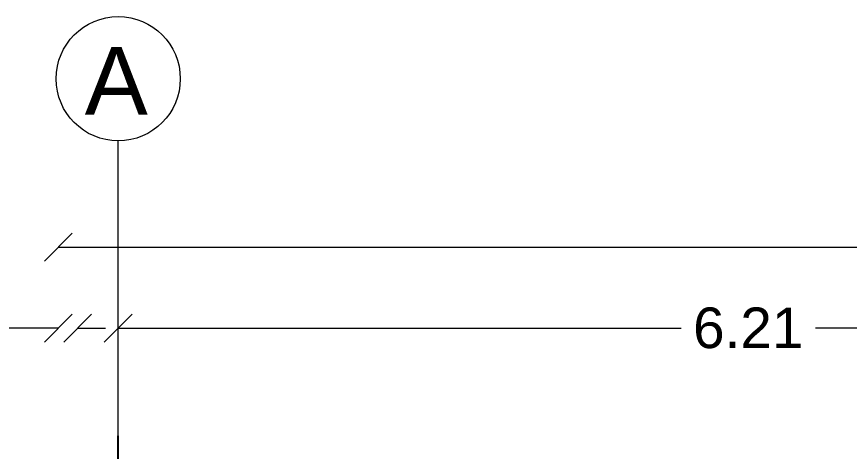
# Model space of a CAD drawing. Header units: metres. Extents: x -355 to 973, y -73 to 238.
# Drawn here: x 491.646 to 495.751, y 224.458 to 226.6 of the extents above; entities that cross this region are included whole.
import ezdxf

# ---------------------------------------------------------------- set-up
doc = ezdxf.new("R2010")
doc.units = ezdxf.units.M
doc.header["$LTSCALE"] = 3
doc.header["$MEASUREMENT"] = 0
doc.layers.add('05', color=21, linetype='Continuous', lineweight=5)
doc.layers.add('khatchin', color=7, linetype='Continuous')
doc.styles.get("Standard").update_dxf_attribs({"font": 'arial.ttf'})
doc.dimstyles.new('ahmad', dxfattribs={"dimtxt": 0.2, "dimasz": 0.1375, "dimexe": 0, "dimexo": 0.0625, "dimgap": 0.09, "dimtad": 0, "dimzin": 0, "dimdsep": 46, "dimtxsty": 'Standard', "dimblk": 'OBLIQUE', "dimcen": 0.09, "dimclrd": 245, "dimclrt": 61, "dimadec": 0, "dimazin": 0, "dimtfac": 1, "dimtofl": 0, "dimtmove": 0, "dimatfit": 3, "dimldrblk": 'OBLIQUE', "dimfxl": 0, "dimfxlon": 1, "dimtolj": 1, "dimtzin": 0, "dimlwd": 13, "dimarcsym": 0})

# ---------------------------------------------------------------- blocks, each defined once
blk = doc.blocks.new('xdvxzdcv')
at = {"layer": 'khatchin'}
blk.add_hatch(color=203, dxfattribs=at).paths.add_polyline_path([(77.5751, 50.386), (77.5751, 49.986), (78.1751, 49.986), (78.1751, 50.386)])
blk.add_hatch(color=203, dxfattribs=at).paths.add_polyline_path([(77.5751, 50.386), (77.5751, 49.986), (78.1751, 49.986), (78.1751, 50.386)])
at = {"layer": 'khatchin', "color": 203}
for p, q in [((77.8751, 50.686), (77.8751, 49.686)), ((77.3751, 50.186), (78.3751, 50.186))]:
    blk.add_line(p, q, dxfattribs=at)
blk.add_lwpolyline([(77.5751, 50.386), (77.5751, 49.986), (78.1751, 49.986), (78.1751, 50.386), (77.5751, 50.386)], dxfattribs=at)
blk.add_lwpolyline([(77.5751, 50.386), (77.5751, 49.986), (78.1751, 49.986), (78.1751, 50.386), (77.5751, 50.386)], dxfattribs=at)
blk = doc.blocks.new('_Oblique')
at = {"color": 0, "linetype": 'ByBlock', "lineweight": -2}
blk.add_line((-0.5, -0.5), (0.5, 0.5), dxfattribs=at)
blk = doc.blocks.new('*D55')
at = {"layer": 'Defpoints', "color": 0, "transparency": 16777216}
for p in [(84.1478, 51.1821), (90.3593, 51.1821), (90.3593, 51.1162)]:
    blk.add_point(p, dxfattribs=at)
at = {"layer": 'khatchin', "color": 245, "lineweight": 13, "transparency": 16777216}
for p, q in [((84.1478, 51.1162), (86.9226, 51.1162)), ((90.3593, 51.1162), (87.5846, 51.1162))]:
    blk.add_line(p, q, dxfattribs=at)
at = {"layer": 'khatchin', "color": 245, "lineweight": 13, "transparency": 16777216, "xscale": 0.1375, "yscale": 0.1375, "zscale": 0.1375, "rotation": 180}
blk.add_blockref('_Oblique', (84.1478, 51.1162), dxfattribs=at)
at = {"layer": 'khatchin', "color": 245, "lineweight": 13, "transparency": 16777216, "xscale": 0.1375, "yscale": 0.1375, "zscale": 0.1375}
blk.add_blockref('_Oblique', (90.3593, 51.1162), dxfattribs=at)
at = {"layer": 'khatchin', "color": 61, "transparency": 16777216, "insert": (87.2536, 51.1162), "char_height": 0.2, "attachment_point": 5}
blk.add_mtext('\\A1;6.21', dxfattribs=at)
blk = doc.blocks.new('*D50')
at = {"layer": 'Defpoints', "color": 0, "transparency": 16777216}
for p in [(95.8528, 51.5153), (83.8528, 50.386), (95.8528, 50.386)]:
    blk.add_point(p, dxfattribs=at)
at = {"layer": 'khatchin', "color": 245, "lineweight": 13, "transparency": 16777216}
for p, q in [((83.8528, 51.5153), (89.4352, 51.5153)), ((95.8528, 51.5153), (90.2705, 51.5153))]:
    blk.add_line(p, q, dxfattribs=at)
at = {"layer": 'khatchin', "color": 245, "lineweight": 13, "transparency": 16777216, "xscale": 0.1375, "yscale": 0.1375, "zscale": 0.1375, "rotation": 180}
blk.add_blockref('_Oblique', (83.8528, 51.5153), dxfattribs=at)
at = {"layer": 'khatchin', "color": 245, "lineweight": 13, "transparency": 16777216, "xscale": 0.1375, "yscale": 0.1375, "zscale": 0.1375}
blk.add_blockref('_Oblique', (95.8528, 51.5153), dxfattribs=at)
at = {"layer": 'khatchin', "color": 61, "transparency": 16777216, "insert": (89.8528, 51.5153), "char_height": 0.2, "attachment_point": 5}
blk.add_mtext('\\A1;12.00', dxfattribs=at)
blk = doc.blocks.new('d32')
at = {"layer": '05'}
blk.add_line((84.1478, 50.586), (84.1478, 52.039), dxfattribs=at)
blk.add_circle((84.1478, 52.345), 0.306, dxfattribs=at)
at = {"layer": 'khatchin', "color": 245, "lineweight": 13}
for p, q in [((83.8528, 51.1162), (83.5778, 51.1162)), ((83.9478, 51.1162), (84.0853, 51.1162))]:
    blk.add_line(p, q, dxfattribs=at)
at = {"layer": 'khatchin', "color": 245, "lineweight": 13, "xscale": 0.1375, "yscale": 0.1375, "zscale": 0.1375}
blk.add_blockref('_Oblique', (83.8528, 51.1162), dxfattribs=at)
at = {"layer": 'khatchin', "color": 245, "lineweight": 13, "xscale": 0.1375, "yscale": 0.1375, "zscale": 0.1375, "rotation": 180}
blk.add_blockref('_Oblique', (83.9478, 51.1162), dxfattribs=at)
at = {"layer": 'khatchin', "rotation": 90}
blk.add_blockref('xdvxzdcv', (134.3338, -27.7891), dxfattribs=at)
at = {"layer": '05', "insert": (83.9827, 52.1681), "char_height": 0.3338, "width": 2.976737, "attachment_point": 7}
blk.add_mtext('A', dxfattribs=at)
at = {"layer": 'khatchin'}
for base, p1, p2, picture, middle in [((95.8528, 51.5153), (83.8528, 50.386), (95.8528, 50.386), '*D50', (89.8528, 51.5153)), ((90.3593, 51.1162), (84.1478, 51.1821), (90.3593, 51.1821), '*D55', (87.2536, 51.1162))]:
    dim = blk.add_linear_dim(base=base, p1=p1, p2=p2, dimstyle='ahmad', dxfattribs=at)
    dim.commit()
    dim.dimension.update_dxf_attribs({"geometry": picture, "text_midpoint": middle})

msp = doc.modelspace()

# ---------------------------------------------------------------- block references
at = {"layer": 'khatchin'}
msp.add_blockref('d32', (407.9992, 173.9489), dxfattribs=at)

doc.saveas('drawing.dxf')
